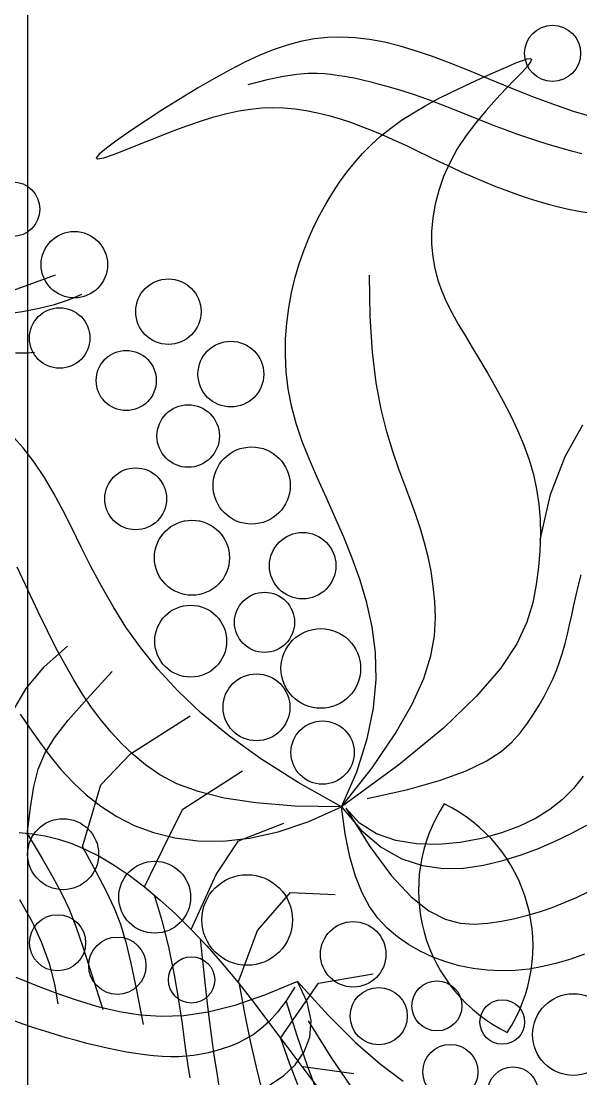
# Model space of a CAD drawing. Header units: millimetres. Extents: x -1030105 to 906887, y -616134 to 1220667.
# Drawn here: x -101600 to -100705, y 537005 to 538696 of the extents above; entities that cross this region are included whole.
import ezdxf
from ezdxf.enums import TextEntityAlignment as Align

# ---------------------------------------------------------------- set-up
doc = ezdxf.new("R2010")
doc.units = ezdxf.units.MM
doc.header["$MEASUREMENT"] = 0
doc.linetypes.add('CENTER', pattern=[2, 1.25, -0.25, 0.25, -0.25])
doc.linetypes.add('DASH', pattern=[0.35, 0.25, -0.1])
doc.layers.add('A-Furniture', color=143, linetype='Continuous')
doc.layers.add('A-Tree', color=98, linetype='Continuous')
doc.styles.add('Arial_Bold', font='arialbd.ttf')

# ---------------------------------------------------------------- blocks, each defined once
blk = doc.blocks.new('FUR')
at = {"layer": 'A-Furniture', "color": 8, "linetype": 'DASH', "ltscale": 50}
blk.add_open_spline([(-56447.03599999993, -6097.049467972713), (-55194.80878073322, -4879.432741814177), (-50278.88373038909, -2284.573604768259), (-42421.47772418463, -5454.796933513135), (-32732.45049999998, -11254.02927138517), (-23301.95049999998, -9202.029271385167), (-18023.95049999998, -504.5292713851668), (-16595.45049999998, 8921.470728614833), (-19600.32320915881, 15918.27845925349), (-21321.18391267408, 18705.60147339047), (-21789.72381129679, 19344.96383619693)], degree=3, knots=[32574.7262056019, 32574.7262056019, 32574.7262056019, 32574.7262056019, 37697.74124470179, 48060.13185932349, 55585.25195803288, 69452.98974218499, 76151.42226405158, 84447.8370469563, 94470.7732435007, 98031.73488863441, 98031.73488863441, 98031.73488863441, 98031.73488863441], dxfattribs=at)
blk = doc.blocks.new('12PPLT11')
at = {"color": 0, "linetype": 'ByBlock'}
for centre, start, end in [((-0.1878847489446116, 0.4071567053046294), 146.8150689989245, 244.0193430010408), ((-0.2453901656112905, 0.3912984553046215), 326.8150689989245, 64.01934300104078)]:
    blk.add_arc(centre, 0.04510308333333333, start, end, dxfattribs=at)
blk = doc.blocks.new('CAY8')
at = {"color": 0, "linetype": 'ByBlock'}
for p, q in [((-39.14426508454744, 271.9860592955974), (-46.71711464213695, 271.2537488633479)), ((-29.80001569015985, 272.5928805798048), (-39.14426508454744, 271.9860592955974)), ((-19.17897097616333, 273.063682238304), (-29.80001569015985, 272.5928805798048)), ((-7.775735458961208, 273.3879337932322), (-19.17897097616333, 273.063682238304)), ((3.915086343864459, 273.5551047661374), (-7.775735458961208, 273.3879337932322)), ((15.39888991597581, 273.5546646793537), (3.915086343864459, 273.5551047661374)), ((26.27171896149412, 273.3701961963689), (15.39888991597581, 273.5546646793537)), ((36.49221007253254, 272.9617345456809), (26.27171896149412, 273.3701961963689)), ((46.10964806290758, 272.2834280975312), (36.49221007253254, 272.9617345456809)), ((55.17331774532249, 271.2894252227507), (46.10964806290758, 272.2834280975312)), ((-52.02395984573923, 270.4064797614428), (-54.57019617895094, 269.4547824678757)), ((-54.57019617895094, 269.4547824678757), (-54.02760572200168, 268.4074141167748)), ((-54.02760572200168, 268.4074141167748), (-50.73351694807025, 267.2660384696883)), ((-46.71711464213695, 271.2537488633479), (-52.02395984573923, 270.4064797614428)), ((-50.73351694807025, 267.2660384696883), (-45.19164492716482, 266.0305459429892)), ((-45.19164492716482, 266.0305459429892), (-37.90570473053776, 264.7008269544258)), ((63.73250393392118, 269.9338742911223), (55.17331774532249, 271.2894252227507)), ((71.83649144186529, 268.1709236730185), (63.73250393392118, 269.9338742911223)), ((79.53456508290583, 265.9547217387462), (71.83649144186529, 268.1709236730185)), ((86.87600967007347, 263.239416858547), (79.53456508290583, 265.9547217387462)), ((-37.90570473053776, 264.7008269544258), (-29.37941142806631, 263.2767719212225)), ((-29.37941142806631, 263.2767719212225), (-20.11648009087185, 261.7582712602107)), ((-20.11648009087185, 261.7582712602107), (-10.62062578915902, 260.1452153895316)), ((-10.62062578915902, 260.1452153895316), (-1.3955635933944, 258.4374947255583)), ((51.87581483966096, 257.0350434051888), (41.09169775364899, 260.3470473348807)), ((93.91256145839179, 259.9812415372817), (86.87600967007347, 263.239416858547)), ((100.7057624676472, 256.1447648201884), (93.91256145839179, 259.9812415372817)), ((-1.3955635933944, 258.4374947255583), (7.151859706931646, 256.6293504591904)), ((7.151859706931646, 256.6293504591904), (15.00227044485837, 254.6924268735402)), ((15.00227044485837, 254.6924268735402), (22.23316323518702, 252.5927190258535)), ((60.76757117804118, 253.8590605373265), (51.87581483966096, 257.0350434051888)), ((67.98210746725272, 250.8498125095521), (60.76757117804118, 253.8590605373265)), ((107.3196061582439, 251.6966398855529), (100.7057624676472, 256.1447648201884)), ((22.23316323518702, 252.5927190258535), (28.92203269271886, 250.296221972787)), ((28.92203269271886, 250.296221972787), (35.14637343153481, 247.7689307707351)), ((35.14637343153481, 247.7689307707351), (40.98368006637065, 244.9768404768129)), ((73.73456440693735, 248.0380130994035), (67.98210746725272, 250.8498125095521)), ((78.24008269647493, 245.4543760838951), (73.73456440693735, 248.0380130994035)), ((113.8180859910444, 246.6035199139533), (107.3196061582439, 251.6966398855529)), ((40.98368006637065, 244.9768404768129), (46.5114472117657, 241.8859461474149)), ((46.5114472117657, 241.8859461474149), (51.8071694825212, 238.4622428392631)), ((81.71380303413207, 243.1296152410887), (78.24008269647493, 245.4543760838951)), ((84.370866119747, 241.0944443479329), (81.71380303413207, 243.1296152410887)), ((120.2651954275661, 240.8320580839372), (113.8180859910444, 246.6035199139533)), ((51.8071694825212, 238.4622428392631), (56.93608432047222, 234.6826035354261)), ((86.42641265250313, 239.3795771824898), (84.370866119747, 241.0944443479329)), ((88.07655731270097, 237.9941546029386), (86.42641265250313, 239.3795771824898)), ((89.44131070799085, 236.8610257908094), (88.07655731270097, 237.9941546029386)), ((90.62165742740217, 235.88146700775), (89.44131070799085, 236.8610257908094)), ((91.71858205957142, 234.9567545167829), (90.62165742740217, 235.88146700775)), ((126.7249279275584, 234.3489075749694), (120.2651954275661, 240.8320580839372)), ((-143.8901946426759, 231.3560781446595), (-126.7922340978093, 227.8305277189302)), ((56.93608432047222, 234.6826035354261), (61.91440047853575, 230.5674129213457)), ((61.91440047853575, 230.5674129213457), (66.74606953771035, 226.1479336097927)), ((92.83306919365896, 233.9881645798832), (91.71858205957142, 234.9567545167829)), ((94.0661034186287, 232.8769734594189), (92.83306919365896, 233.9881645798832)), ((95.51866932357552, 231.524457416841), (94.0661034186287, 232.8769734594189)), ((97.29175149713592, 229.8318927157616), (95.51866932357552, 231.524457416841)), ((99.46145426289331, 227.72103165927), (97.29175149713592, 229.8318927157616)), ((133.2612769529314, 227.1207215663835), (126.7249279275584, 234.3489075749694)), ((-126.7922340978093, 227.8305277189302), (-108.9242381845379, 224.421703213864)), ((66.74606953771035, 226.1479336097927), (71.43504307892908, 221.4554282129484)), ((102.0043608789147, 225.1955307200205), (99.46145426289331, 227.72103165927)), ((104.8721743383448, 222.2795224121746), (102.0043608789147, 225.1955307200205)), ((139.9382359642859, 219.114153238037), (133.2612769529314, 227.1207215663835)), ((-145.7458545903773, 220.5009664513509), (-135.9436475026141, 216.259338625061)), ((71.43504307892908, 221.4554282129484), (75.98527268188082, 216.5211593420117)), ((108.0165976345252, 218.9971392504176), (104.8721743383448, 222.2795224121746)), ((111.3893337596837, 215.3725137485835), (108.0165976345252, 218.9971392504176)), ((146.8087120779546, 210.3333159757767), (139.9382359642859, 219.114153238037)), ((-135.9436475026141, 216.259338625061), (-126.8212701596331, 212.9011468912449)), ((-126.8212701596331, 212.9011468912449), (-118.2087657349894, 210.3316097692532)), ((75.98527268188082, 216.5211593420117), (80.40070992828441, 211.3763896103428)), ((80.40070992828441, 211.3763896103428), (84.68530639835262, 206.0523816292061)), ((114.9420857072928, 211.4297784208993), (111.3893337596837, 215.3725137485835)), ((118.6265564699734, 207.1930657815265), (114.9420857072928, 211.4297784208993)), ((-118.2087657349894, 210.3316097692532), (-109.936177400994, 208.4559457785017)), ((-109.936177400994, 208.4559457785017), (-101.8335483302853, 207.1793734387993)), ((84.68530639835262, 206.0523816292061), (88.84301367321495, 200.5803980106521)), ((122.394449040281, 202.6865083452158), (118.6265564699734, 207.1930657815265)), ((153.8812670359493, 200.9321639935315), (146.8087120779546, 210.3333159757767)), ((88.84301367321495, 200.5803980106521), (92.8811677725771, 194.9906044101681)), ((126.2058818130699, 197.9375294108195), (122.394449040281, 202.6865083452158)), ((161.1533762352283, 191.1021117118089), (153.8812670359493, 200.9321639935315)), ((-151.4422850958636, 198.1210015104534), (-145.4539688762798, 194.5486322947272)), ((-145.4539688762798, 194.5486322947272), (-141.9699577989722, 192.7366680390496)), ((70.06537378661778, 190.9300861875254), (76.74225976324124, 193.0038326065423)), ((76.74225976324124, 193.0038326065423), (83.59433209469898, 194.7274387717353)), ((83.59433209469898, 194.7274387717353), (90.66538726828185, 196.0883997266083)), ((90.66538726828185, 196.0883997266083), (97.99922177128065, 197.0742105147965)), ((92.8811677725771, 194.9906044101681), (96.82064247771814, 189.3087786546985)), ((97.99922177128065, 197.0742105147965), (105.6396320906588, 197.6723661802625)), ((105.6396320906588, 197.6723661802625), (113.6001742562166, 197.8828667590224)), ((113.6001742562166, 197.8828667590224), (121.7734424629471, 197.7557322617886)), ((121.7734424629471, 197.7557322617886), (130.0217904492038, 197.3534876913272)), ((130.0546347882646, 192.9867154185067), (126.2058818130699, 197.9375294108195)), ((130.0217904492038, 197.3534876913272), (138.2075719525546, 196.7386580511247)), ((138.2075719525546, 196.7386580511247), (146.193140710895, 195.9737683440781)), ((146.193140710895, 195.9737683440781), (153.8408504617928, 195.1213435736081)), ((153.8408504617928, 195.1213435736081), (161.0130549436017, 194.2439087430048)), ((161.0130549436017, 194.2439087430048), (167.5721078933657, 193.4039888552961)), ((167.5721078933657, 193.4039888552961), (173.3834913730698, 192.6474355832634)), ((57.06197494936532, 185.7821924145919), (63.51987767786522, 188.5187044715731)), ((63.51987767786522, 188.5187044715731), (70.06537378661778, 190.9300861875254)), ((96.82064247771814, 189.3087786546985), (100.6856960089517, 183.5596016142972)), ((133.9429033673023, 187.8779435929409), (130.0546347882646, 192.9867154185067)), ((137.8728829518823, 182.6550911593094), (133.9429033673023, 187.8779435929409)), ((168.6225150728151, 181.0345735510509), (161.1533762352283, 191.1021117118089)), ((173.3834913730698, 192.6474355832634), (178.3252007419742, 191.9534072779807)), ((178.3252007419742, 191.9534072779807), (182.2783596820536, 191.2843889587693)), ((183.0552268439442, 187.0014228683376), (178.6484609031413, 185.6936077879818)), ((182.2783596820536, 191.2843889587693), (185.1240918758067, 190.6028656467188)), ((185.8279648078915, 188.1081159517871), (183.0552268439442, 187.0014228683376)), ((185.1240918758067, 190.6028656467188), (186.7435210063868, 189.8713223612158)), ((187.0177707562925, 189.0522441228259), (185.8279648078915, 188.1081159517871)), ((186.7435210063868, 189.8713223612158), (187.0177707562925, 189.0522441228259)), ((44.24419140643477, 179.3785866987109), (50.64786911415467, 182.7330549730123)), ((50.64786911415467, 182.7330549730123), (57.06197494936532, 185.7821924145919)), ((100.6856960089517, 183.5596016142972), (104.5005865860676, 177.7677541588218)), ((141.8467689437693, 177.3620353426686), (137.8728829518823, 182.6550911593094)), ((165.8807273076109, 182.3026675283127), (158.0953712942155, 180.1320071383034)), ((172.8276924507754, 184.1419452095815), (165.8807273076109, 182.3026675283127)), ((176.2861589464537, 170.920963932027), (168.6225150728151, 181.0345735510509)), ((178.6484609031413, 185.6936077879818), (172.8276924507754, 184.1419452095815)), ((31.51191658297648, 171.6942589806658), (37.85928394853727, 175.7052405252198)), ((37.85928394853727, 175.7052405252198), (44.24419140643477, 179.3785866987109)), ((104.5005865860676, 177.7677541588218), (108.2895724297723, 171.9579171582609)), ((149.7594302318776, 177.5861964342712), (141.1607099419507, 174.6214678108681)), ((145.8667567438115, 172.0426533678128), (141.8467689437693, 177.3620353426686)), ((158.0953712942155, 180.1320071383034), (149.7594302318776, 177.5861964342712)), ((25.22085915357638, 167.326884593569), (31.51191658297648, 171.6942589806658)), ((108.2895724297723, 171.9579171582609), (112.0769117603795, 166.1547714825374)), ((132.5870162451993, 171.1940536630736), (124.3261549623876, 167.2601863848849)), ((141.1607099419507, 174.6214678108681), (132.5870162451993, 171.1940536630736)), ((149.935041753839, 166.7408224597984), (145.8667567438115, 172.0426533678128)), ((184.1417832534953, 160.9526972753101), (176.2861589464537, 170.920963932027)), ((19.00488150370256, 162.5843598923839), (25.22085915357638, 167.326884593569)), ((112.0769117603795, 166.1547714825374), (115.8868627980719, 160.3829980017053)), ((124.3261549623876, 167.2601863848849), (116.6200498271082, 162.7948559098168)), ((154.0538193760094, 161.5004198434199), (149.935041753839, 166.7408224597984)), ((-175.8260926766943, 149.5531012693918), (-177.6530339756191, 159.5320983542715)), ((6.873244915144824, 151.8988296624175), (12.88275347626222, 157.4479274056957)), ((12.88275347626222, 157.4479274056957), (19.00488150370256, 162.5843598923839)), ((109.5270962238737, 157.8480823284062), (103.0598074487807, 152.4886432690055)), ((116.6200498271082, 162.7948559098168), (109.5270962238737, 157.8480823284062)), ((115.8868627980719, 160.3829980017053), (119.743683763556, 154.6672775856223)), ((158.2230896602869, 156.3591067930993), (154.0538193760094, 161.5004198434199)), ((192.1868633913564, 151.3211880016697), (184.1417832534953, 160.9526972753101)), ((0.9951256633230514, 145.9183091902178), (6.873244915144824, 151.8988296624175)), ((103.0598074487807, 152.4886432690055), (97.23069679884247, 146.7853163603595)), ((119.743683763556, 154.6672775856223), (123.6662726553059, 149.0314684172063)), ((162.43407125454, 151.3296807809184), (158.2230896602869, 156.3591067930993)), ((166.675787455426, 146.4187233275388), (162.43407125454, 151.3296807809184)), ((200.4188747569297, 142.2178505315478), (192.1868633913564, 151.3211880016697)), ((-174.6498427994793, 139.3240038772656), (-175.8260926766943, 149.5531012693918)), ((-4.725534987095671, 139.4886505917038), (0.9951256633230514, 145.9183091902178)), ((97.23069679884247, 146.7853163603595), (92.05227756982822, 140.8068792310823)), ((123.6662726553059, 149.0314684172063), (127.6520865840448, 143.496137931028)), ((170.9372615599295, 141.6328159542118), (166.675787455426, 146.4187233275388)), ((-174.1242843440396, 128.8448061773688), (-174.6498427994793, 139.3240038772656)), ((-10.23346995126303, 132.5963067634748), (-4.725534987095671, 139.4886505917038)), ((92.05227756982822, 140.8068792310823), (87.5370630591442, 134.6221095103774)), ((127.6520865840448, 143.496137931028), (131.6932224399006, 138.0810308751115)), ((175.207516864577, 136.9785401819918), (170.9372615599295, 141.6328159542118)), ((87.5370630591442, 134.6221095103774), (83.69756656295249, 128.2997848269242)), ((131.6932224399006, 138.0810308751115), (135.7817771116916, 132.8058919964988)), ((135.7817771116916, 132.8058919964988), (139.9098474883667, 127.6904660427554)), ((179.47557666596, 132.4624775323919), (175.207516864577, 136.9785401819918)), ((-174.2202196176931, 118.1071715018279), (-174.1242843440396, 128.8448061773688)), ((-15.46611269539244, 125.2287726747109), (-10.23346995126303, 132.5963067634748)), ((32.39462338229532, 111.137192581702), (44.24105694181526, 131.5125427911207)), ((83.69756656295249, 128.2997848269242), (80.54630137787353, 121.9086828090094)), ((139.9098474883667, 127.6904660427554), (144.0695304605124, 122.75449776184)), ((183.7304642615218, 128.0912095261392), (179.47557666596, 132.4624775323919)), ((-20.36089668622117, 117.37354329564), (-15.46611269539244, 125.2287726747109)), ((80.54630137787353, 121.9086828090094), (78.07909640492471, 115.4967393815768)), ((144.0695304605124, 122.75449776184), (148.2529229165539, 118.0177319008599)), ((-174.7916601609595, 107.0694165086552), (-174.2202196176931, 118.1071715018279)), ((-24.85525538956972, 109.0181135962284), (-20.36089668622117, 117.37354329564)), ((78.07909640492471, 115.4967393815768), (76.22504296388979, 109.0285236498476)), ((148.2529229165539, 118.0177319008599), (152.4521217457677, 113.4999132077737)), ((-28.88662227276473, 100.1499785463766), (-24.85525538956972, 109.0181135962284)), ((23.04771867995623, 93.05963769571281), (32.39462338229532, 111.137192581702)), ((76.22504296388979, 109.0285236498476), (74.8965479783601, 102.4477630155689)), ((152.4521217457677, 113.4999132077737), (156.6691576230605, 109.2089944302152)), ((156.6691576230605, 109.2089944302152), (160.9457963609475, 105.1057603189711)), ((-175.6634198214142, 95.68152118805483), (-174.7916601609595, 107.0694165086552)), ((160.9457963609475, 105.1057603189711), (165.3337375577048, 101.1392036245034)), ((-32.39243080110282, 90.7566331159851), (-28.88662227276473, 100.1499785463766)), ((74.8965479783601, 102.4477630155689), (74.00601837297472, 95.69818488016062)), ((165.3337375577048, 101.1392036245034), (169.8846808105609, 97.25831709773229)), ((-215.4343260186997, 78.34123669729343), (-213.8665142366135, 93.09714804663417)), ((-176.6603124478115, 83.89346552996903), (-175.6634198214142, 95.68152118805483)), ((-35.31011444184514, 80.82557227449615), (-32.39243080110282, 90.7566331159851)), ((15.84684251179897, 77.02665173343303), (23.04771867995623, 93.05963769571281)), ((74.00601837297472, 95.69818488016062), (73.46586107119401, 88.7235166445189)), ((73.46586107119401, 88.7235166445189), (73.18848299700221, 81.46748571012904)), ((-177.607151887858, 71.65522952460196), (-176.6603124478115, 83.89346552996903)), ((-37.61673210890694, 70.35419078934683), (-35.31011444184514, 80.82557227449615)), ((73.18848299700221, 81.46748571012904), (73.08629107543129, 73.87381947867289)), ((-216.7737701386413, 65.08592641990435), (-215.4343260186997, 78.34123669729343)), ((10.43849455423515, 62.78500829560107), (15.84684251179897, 77.02665173343303)), ((73.08629107543129, 73.87381947867289), (73.07169222909033, 65.8862453512429)), ((-178.3287519901114, 58.91679316209229), (-177.607151887858, 71.65522952460196)), ((-39.44784450642146, 59.37948261582824), (-37.61673210890694, 70.35419078934683)), ((-217.8692049755318, 53.03109704423878), (-216.7737701386413, 65.08592641990435)), ((6.469174483807365, 50.08148098282436), (10.43849455423515, 62.78500829560107)), ((73.07169222909033, 65.8862453512429), (73.06126448225587, 57.47454284448941)), ((-178.6499266019509, 45.62813643244772), (-178.3287519901114, 58.91679316209229)), ((-40.97863778628926, 47.94834150630959), (-39.44784450642146, 59.37948261582824)), ((73.06126448225587, 57.47454284448941), (72.98827025199171, 48.7126999365737)), ((-218.7049889084647, 41.87662839961013), (-217.8692049755318, 53.03109704423878)), ((3.585381976992721, 38.66284339643062), (6.469174483807365, 50.08148098282436)), ((72.98827025199171, 48.7126999365737), (72.79014305670171, 39.700756720953)), ((-178.3954895716724, 31.73923932541402), (-178.6499266019509, 45.62813643244772)), ((-42.38429810060734, 36.10766121309462), (-40.97863778628926, 47.94834150630959)), ((-245.3445772471296, 31.13239708212677), (-230.1314838701201, 36.54404216280273)), ((-230.1314838701201, 36.54404216280273), (-212.6195316337307, 39.72340049386003)), ((-219.262351992902, 31.35835221382331), (-218.7049889084647, 41.87662839961013)), ((1.433616710399292, 28.27586913650339), (3.585381976992721, 38.66284339643062)), ((72.79014305670171, 39.700756720953), (72.40431641217037, 30.53875329187031)), ((-258.7884816666174, 23.88567893571053), (-245.3445772471296, 31.13239708212677)), ((-219.5100109874238, 21.35590780177336), (-219.262351992902, 31.35835221382331)), ((-177.3738487462742, 17.17530455949782), (-178.3954895716724, 31.73923932541402)), ((-43.84001160094886, 23.90433548861802), (-42.38429810060734, 36.10766121309462)), ((72.40431641217037, 30.53875329187031), (71.76822383719445, 21.32672974199704)), ((-0.3396216399542027, 18.6673318035846), (1.433616710399292, 28.27586913650339)), ((-255.7996138025755, 20.43574940382859), (-255.2771836710945, 10.93090065293109)), ((-219.4135543265857, 11.78488637560258), (-219.5100109874238, 21.35590780177336)), ((-45.52096443980372, 11.38525808564191), (-43.84001160094886, 23.90433548861802)), ((-2.04247274730551, 9.610578142042868), (-0.3396216399542027, 18.6673318035846)), ((71.76822383719445, 21.32672974199704), (70.81929884742749, 12.16472616511783)), ((-218.540621287566, 8.223623357271208), (-198.2815037892924, 14.17610812814564)), ((-175.3277879671059, 1.762425763861756), (-177.3738487462742, 17.17530455949782)), ((70.81929884742749, 12.16472616511783), (69.49497496088043, 3.15278265482084)), ((-255.2771836710945, 10.93090065293109), (-254.5764390634267, 1.236392831344347)), ((-234.1100728094443, 3.301959792350317), (-218.540621287566, 8.223623357271208)), ((-218.9385704446158, 2.560879148762979), (-219.4135543265857, 11.78488637560258)), ((-47.60234276828669, -1.402677243857397), (-45.52096443980372, 11.38525808564191)), ((-3.801633689645314, 0.9852474664457986), (-2.04247274730551, 9.610578142042868)), ((-254.5764390634267, 1.236392831344347), (-253.5753753379813, -8.601922394829671)), ((-246.0385728756937, -1.228321807318935), (-234.1100728094443, 3.301959792350317)), ((-218.0506477756117, -6.400522666996039), (-218.9385704446158, 2.560879148762979)), ((-171.983685073892, -14.69808070363615), (-175.3277879671059, 1.762425763861756)), ((-5.698440894089799, -7.302447764419412), (-3.801633689645314, 0.9852474664457986)), ((69.49497496088043, 3.15278265482084), (67.73268569458196, -5.609060695109292)), ((-263.1675767300021, -11.67249607593658), (-255.3748360087175, -6.006660683027803)), ((-255.3748360087175, -6.006660683027803), (-246.0385728756937, -1.228321807318935)), ((-50.25933273895316, -14.41257674757617), (-47.60234276828669, -1.402677243857397)), ((67.73268569458196, -5.609060695109292), (65.47768538871787, -14.04785797071054)), ((86.2669334361799, -14.57987027222225), (104.2764667831962, -4.351770759551073)), ((-270.4655095609032, -18.86526722655071), (-263.1675767300021, -11.67249607593658)), ((-253.5753753379813, -8.601922394829671), (-252.1238329366879, -18.52777253656495)), ((-216.7153747546527, -15.18372785907377), (-218.0506477756117, -6.400522666996039)), ((-7.814230788344503, -15.34629509209299), (-5.698440894089799, -7.302447764419412)), ((-214.8983398159016, -23.87314521454209), (-216.7153747546527, -15.18372785907377)), ((-167.0679179077324, -32.4048984863166), (-171.983685073892, -14.69808070363615)), ((-53.69242549105365, -27.5952297251406), (-50.25933273895316, -14.41257674757617)), ((-10.23033980031141, -23.24008205863902), (-7.814230788344503, -15.34629509209299)), ((65.47768538871787, -14.04785797071054), (62.70651167538199, -22.19903997796609)), ((67.95950910887223, -28.91526446492753), (86.2669334361799, -14.57987027222225)), ((-278.3173490232348, -28.22441337635792), (-270.4655095609032, -18.86526722655071)), ((-252.1238329366879, -18.52777253656495), (-250.0716522999701, -28.48488510660354)), ((-212.5651313935214, -32.55318352112772), (-214.8983398159016, -23.87314521454209)), ((-13.02810435743413, -31.07759620546676), (-10.23033980031141, -23.24008205863902)), ((62.70651167538199, -22.19903997796609), (59.40352301061102, -30.1251317005208)), ((-287.7718096391382, -40.38937376553622), (-278.3173490232348, -28.22441337635792)), ((-250.0716522999701, -28.48488510660354), (-247.2686738692992, -38.41698761605039)), ((-58.20333211238722, -40.89215768651593), (-53.69242549105365, -27.5952297251406)), ((49.52561354426325, -48.01749238990124), (67.95950910887223, -28.91526446492753)), ((59.40352301061102, -30.1251317005208), (55.55307784945944, -37.88865812385302)), ((-237.252441472423, -37.75412259300901), (-213.6005997328011, -31.57947882445842)), ((-213.6005997328011, -31.57947882445842), (-173.1899774817412, -30.53166079689072)), ((-209.5935018534346, -41.32365011534966), (-212.5651313935214, -32.55318352112772)), ((-160.3068643075658, -51.55671122560125), (-167.0679179077324, -32.4048984863166)), ((-16.2888608874182, -38.95262507431289), (-13.02810435743413, -31.07759620546676)), ((-291.1487575445844, -37.12656461178085), (-285.1697422100824, -41.49135358938474)), ((-287.5928688424592, -40.95342361145413), (-287.6096405305416, -56.37831966110934)), ((-285.1697422100824, -41.49135358938474), (-279.4406580150662, -46.37402242733333)), ((-264.5413497055179, -62.64760758749435), (-237.252441472423, -37.75412259300901)), ((-247.2686738692992, -38.41698761605039), (-243.5647380858845, -48.26780757758206)), ((-205.5098592834311, -50.34594652719352), (-209.5935018534346, -41.32365011534966)), ((-64.11906867810285, -54.24256519418668), (-58.20333211238722, -40.89215768651593)), ((-20.09394581816559, -46.95895620665215), (-16.2888608874182, -38.95262507431289)), ((55.55307784945944, -37.88865812385302), (51.13953464711267, -45.55214423272082)), ((-279.4406580150662, -46.37402242733333), (-273.956562163743, -51.84574382937535)), ((-24.61517398382239, -55.1760762924805), (-20.09394581816559, -46.95895620665215)), ((51.13953464711267, -45.55214423272082), (46.14725185934549, -53.17811501188226)), ((-273.956562163743, -51.84574382937535), (-268.7125118585518, -57.97769050043826)), ((-243.5647380858845, -48.26780757758206), (-238.8096853906736, -57.9810725023035)), ((-199.7527757026019, -59.79687283628846), (-205.5098592834311, -50.34594652719352)), ((-151.4269021144264, -72.35220256513821), (-160.3068643075658, -51.55671122560125)), ((-71.76665126348053, -67.58565681103028), (-64.11906867810285, -54.24256519418668)), ((46.14725185934549, -53.17811501188226), (40.56058794114688, -60.8290954460299)), ((-287.6096405305416, -56.37831966110934), (-287.8050130866304, -68.71117584781132)), ((-268.7125118585518, -57.97769050043826), (-263.7035643038307, -64.84103514394337)), ((-238.8096853906736, -57.9810725023035), (-232.8533562255961, -67.50050990249838)), ((-191.7608231304966, -69.85322912154334), (-199.7527757026019, -59.79687283628846)), ((-30.38627384658867, -63.62626861443823), (-24.61517398382239, -55.1760762924805)), ((-264.5413497055179, -62.64760758749435), (-265.1926563798097, -78.60419191916844)), ((-263.7035643038307, -64.84103514394337), (-258.9247767028046, -72.5069504650146)), ((-38.03145227543246, -72.3175156026391), (-30.38627384658867, -63.62626861443823)), ((40.56058794114688, -60.8290954460299), (34.36390134868452, -68.56761051998728)), ((-310.8197552654074, -69.85799359863267), (-311.1816412520402, -83.99572450898086)), ((-287.8050130866304, -68.71117584781132), (-288.3540432541613, -79.20728940537629)), ((-232.8533562255961, -67.50050990249838), (-225.5500405242328, -76.74981493804626)), ((-180.9725735857483, -80.69181546265281), (-191.7608231304966, -69.85322912154334)), ((-140.1544091681699, -94.99005614634916), (-151.4269021144264, -72.35220256513821)), ((-81.47309594412764, -80.86063709867994), (-71.76665126348053, -67.58565681103028)), ((-48.17491613840502, -81.25779968811366), (-38.03145227543246, -72.3175156026391)), ((34.36390134868452, -68.56761051998728), (27.37129981347425, -76.41426916234741)), ((-258.9247767028046, -72.5069504650146), (-254.3753889633426, -81.02674108667816)), ((-225.5500405242328, -76.74981493804626), (-216.7718261923346, -85.57255336294293)), ((-219.4306533198014, -83.31366716577577), (-204.3801526526058, -73.8925466661949)), ((-204.3801526526058, -73.8925466661949), (-163.9695223724684, -72.84475335018033)), ((27.37129981347425, -76.41426916234741), (18.71588817516931, -84.22201607822171)), ((54.87944458081074, -81.32584496646996), (59.19027523892328, -77.10436359778942)), ((-311.1816412520402, -83.99572450898086), (-312.6506903398313, -97.36634093175053)), ((-288.3540432541613, -79.20728940537629), (-289.4317877766352, -89.12195756893016)), ((-265.1926563798097, -78.60419191916844), (-265.9365189945438, -91.28615378930954)), ((-254.3753889633426, -81.02674108667816), (-250.0713718131356, -90.37223930887376)), ((-246.0328786842565, -100.4954093503602), (-219.4306533198014, -83.31366716577577)), ((-166.8265990879063, -92.48943193852574), (-180.9725735857483, -80.69181546265281)), ((-93.5654187947348, -94.00671061994763), (-81.47309594412764, -80.86063709867994)), ((-61.44087230453988, -90.45510330104116), (-48.17491613840502, -81.25779968811366)), ((18.71588817516931, -84.22201607822171), (7.360520549949797, -91.80187991478851)), ((50.73128682826973, -85.56608369602873), (54.87944458081074, -81.32584496646996)), ((-289.4317877766352, -89.12195756893016), (-291.2133033980117, -99.71047757307497)), ((-250.0713718131356, -90.37223930887376), (-246.0328786842565, -100.4954093503602)), ((-216.7718261923346, -85.57255336294293), (-206.39525062953, -93.792258579173)), ((-78.45352764241215, -99.91740887238666), (-61.44087230453988, -90.45510330104116)), ((42.77283068633733, -93.97778337880118), (46.70826214310546, -89.79381732149159)), ((46.70826214310546, -89.79381732149159), (50.73128682826973, -85.56608369602873)), ((-265.9365189945438, -91.28615378930954), (-267.0389154947825, -101.9195129388154)), ((-206.39525062953, -93.792258579173), (-194.2968512342686, -101.2324639894414)), ((-148.761471656062, -105.4228786287913), (-166.8265990879063, -92.48943193852574)), ((-126.2157633089791, -119.6689556124893), (-140.1544091681699, -94.99005614634916)), ((-108.3706358914333, -106.9630819369249), (-93.5654187947348, -94.00671061994763)), ((7.360520549949797, -91.80187991478851), (-7.731948945676777, -98.96488932151806)), ((38.88745261852637, -98.0867194024595), (42.77283068633733, -93.97778337880118)), ((-312.6506903398313, -97.36634093175053), (-315.1408984895806, -109.8839578155366)), ((-291.2133033980117, -99.71047757307497), (-293.8736468613333, -112.2281466526092)), ((-267.0389154947825, -101.9195129388154), (-268.7658238252607, -111.7302891085837)), ((-246.0328786842565, -100.4954093503602), (-242.280063008975, -111.348215430944)), ((-194.2968512342686, -101.2324639894414), (-180.3531654058515, -107.7167029957982)), ((-99.83708902085891, -109.6526988328533), (-78.45352764241215, -99.91740887238666)), ((-7.731948945676777, -98.96488932151806), (-27.59866619572676, -105.5220729464399)), ((31.11669729522873, -105.9544514910212), (35.0145881010194, -102.0893629281472)), ((35.0145881010194, -102.0893629281472), (38.88745261852637, -98.0867194024595)), ((-327.7138410535463, -117.079036067973), (-335.3774849271849, -106.9654264489491)), ((-243.6745909486253, -107.3153658026331), (-247.5446055466291, -122.6801114864993)), ((-207.4126888435258, -115.6559883555874), (-186.4576312992267, -105.8266664941239)), ((-186.4576312992267, -105.8266664941239), (-159.2548744099458, -110.5806768529856)), ((-180.3531654058515, -107.7167029957982), (-164.4407305427285, -113.0685090001625)), ((-126.2157633089791, -119.6689556124893), (-148.761471656062, -105.4228786287913)), ((-126.2157633089791, -119.6689556124893), (-108.3706358914333, -106.9630819369249)), ((-27.59866619572676, -105.5220729464399), (-53.27677708362717, -111.2844594373873)), ((27.15624036132249, -109.6507226264348), (31.11669729522873, -105.9544514910212)), ((-315.1408984895806, -109.8839578155366), (-318.5662616630052, -121.4626901101783)), ((-293.8736468613333, -112.2281466526092), (-297.5878749101012, -127.9302620429862)), ((-268.7658238252607, -111.7302891085837), (-271.3832219311716, -121.9445020395124)), ((-242.280063008975, -111.348215430944), (-238.8330782194953, -122.8826217688602)), ((-164.4407305427285, -113.0685090001625), (-146.436084044135, -117.1114154049119)), ((-126.2157633089791, -119.6689556124893), (-99.83708902085891, -109.6526988328533)), ((-53.27677708362717, -111.2844594373873), (-85.80342749365627, -116.063077443634)), ((18.90581075030241, -116.4784560274475), (23.09672021046026, -113.1552505281197)), ((23.09672021046026, -113.1552505281197), (27.15624036132249, -109.6507226264348)), ((-319.8582167465047, -127.0473027246899), (-327.7138410535463, -117.079036067973)), ((-235.7120777486107, -135.0505925831949), (-207.4126888435258, -115.6559883555874)), ((-146.436084044135, -117.1114154049119), (-126.2157633089791, -119.6689556124893)), ((-132.3221282928407, -133.8478067912929), (-126.2157633089791, -119.6689556124893)), ((-85.80342749365627, -116.063077443634), (-126.2157633089791, -119.6689556124893)), ((-126.2157633089791, -119.6689556124893), (-123.5716842821112, -136.7901303816379)), ((10.00469052950393, -122.6559297782278), (14.55222863753625, -119.639096614299)), ((14.55222863753625, -119.639096614299), (18.90581075030241, -116.4784560274475)), ((-345.7769103397131, -131.6408932069007), (-349.9461806239906, -126.4995801565801)), ((-318.5662616630052, -121.4626901101783), (-322.8407758212979, -132.0166527652527)), ((-271.3832219311716, -121.9445020395124), (-275.1570877580361, -133.7881714715822)), ((-247.5446055466291, -122.6801114864993), (-252.2149869664991, -137.7408383109123)), ((-238.8330782194953, -122.8826217688602), (-235.7120777486107, -135.0505925831949)), ((-124.4986323813264, -121.5627481487663), (-124.0480692650726, -147.4323731259919)), ((-122.143962637294, -132.9109314135549), (-124.4986323813264, -121.5627481487663)), ((-111.3394649889506, -123.1302956508207), (-88.73607109008844, -130.7201808769369)), ((0.2026129564201256, -128.3332037980854), (5.231913083744075, -125.5477130095078)), ((5.231913083744075, -125.5477130095078), (10.00469052950393, -122.6559297782278)), ((-341.56592874546, -136.6703192190816), (-345.7769103397131, -131.6408932069007)), ((-311.8131366086436, -136.6788119983303), (-319.8582167465047, -127.0473027246899)), ((-297.5878749101012, -127.9302620429862), (-302.5310442882746, -148.0721209780877)), ((-88.73607109008844, -130.7201808769369), (-70.00444685295042, -135.8206221196942)), ((-10.75068871302756, -133.6603380060678), (-5.114493194994793, -131.0311596337106)), ((-5.114493194994793, -131.0311596337106), (0.2026129564201256, -128.3332037980854)), ((-337.324212544574, -141.5812766724612), (-341.56592874546, -136.6703192190816)), ((-303.5811252430703, -145.7821494684522), (-311.8131366086436, -136.6788119983303)), ((-275.1570877580361, -133.7881714715822), (-280.3533992500652, -148.4873171470663)), ((-252.2149869664991, -137.7408383109123), (-257.3865239359639, -152.2362275724499)), ((-235.7120777486107, -135.0505925831949), (-232.9372150275431, -147.8040920929689)), ((-136.8197139233507, -146.4193677285712), (-132.3221282928407, -133.8478067912929)), ((-123.5716842821112, -136.7901303816379), (-118.7713691767767, -151.0503880537199)), ((-117.0292064463338, -143.0791576858664), (-122.143962637294, -132.9109314135549)), ((-70.00444685295042, -135.8206221196942), (-54.6415355702029, -138.7801085232622)), ((-32.00962503828305, -139.6701733905556), (-23.73451237424706, -138.2977301426199)), ((-23.73451237424706, -138.2977301426199), (-16.81588583500525, -136.1782886329584)), ((-16.81588583500525, -136.1782886329584), (-10.75068871302756, -133.6603380060678)), ((-333.0627384400705, -146.3671840457882), (-337.324212544574, -141.5812766724612)), ((-234.1200833925595, -142.3675308527872), (-240.9268516245338, -156.8162308156952)), ((-109.645193016584, -152.0716407617711), (-117.0292064463338, -143.0791576858664)), ((-54.6415355702029, -138.7801085232622), (-42.14428053444681, -139.9471292321377)), ((-42.14428053444681, -139.9471292321377), (-32.00962503828305, -139.6701733905556)), ((-328.792483135423, -151.0214598180082), (-333.0627384400705, -146.3671840457882)), ((-295.1020493469314, -154.1955726575379), (-303.5811252430703, -145.7821494684522)), ((-280.3533992500652, -148.4873171470663), (-287.2381343533034, -167.2679588055526)), ((-232.9372150275431, -147.8040920929689), (-230.5286434890204, -161.0950845177267)), ((-203.61935451914, -155.2015702709741), (-176.3158545222159, -146.3301253463196)), ((-176.3158545222159, -146.3301253463196), (-155.0848272874118, -160.5759409746152)), ((-139.8382394504351, -157.5882413409472), (-136.8197139233507, -146.4193677285712)), ((-124.0480692650726, -147.4323731259919), (-122.0512094679852, -168.0141455146495)), ((-324.52442333404, -155.5375224676081), (-328.792483135423, -151.0214598180082)), ((-320.2695357384782, -159.9087904738608), (-324.52442333404, -155.5375224676081)), ((-286.0651439985068, -161.8760268619935), (-295.1020493469314, -154.1955726575379)), ((-257.3865239359639, -152.2362275724499), (-262.7600051830141, -165.9049605672972)), ((-228.4856478605197, -174.8884643182446), (-203.61935451914, -155.2015702709741)), ((-118.7713691767767, -151.0503880537199), (-112.1478783127222, -162.7512452882056)), ((-100.4827515572961, -159.8925944391722), (-109.645193016584, -152.0716407617711)), ((-316.0387970529973, -164.1286823152532), (-320.2695357384782, -159.9087904738608)), ((-276.0969863695918, -168.8101293219352), (-286.0651439985068, -161.8760268619935)), ((-240.9268516245338, -156.8162308156952), (-246.2529636663658, -168.185787042994)), ((-230.5286434890204, -161.0950845177267), (-228.4856478605197, -174.8884643182446)), ((-141.5074241226448, -167.5590305428832), (-139.8382394504351, -157.5882413409472)), ((-112.1478783127222, -162.7512452882056), (-104.0342720073368, -172.1942187448276)), ((-90.03271127719745, -166.5462325148601), (-100.4827515572961, -159.8925944391722)), ((-311.8413545123749, -168.1895195205852), (-316.0387970529973, -164.1286823152532)), ((-307.6790374834145, -172.0792358134913), (-311.8413545123749, -168.1895195205852)), ((-264.8241536325058, -174.9844972768242), (-276.0969863695918, -168.8101293219352)), ((-262.7600051830141, -165.9049605672972), (-268.0362194364261, -178.4857185928831)), ((-246.2529636663658, -168.185787042994), (-250.541457218822, -177.4775714135958)), ((-141.9569871898402, -176.5363382510022), (-141.5074241226448, -167.5590305428832)), ((-122.0512094679852, -168.0141455146495), (-118.7110763784203, -184.0063071229215)), ((-78.78590138508116, -172.036768786018), (-90.03271127719745, -166.5462325148601)), ((-303.5518458641582, -175.7846679675258), (-307.6790374834145, -172.0792358134913)), ((-228.4856478605197, -174.8884643182446), (-226.7240380502171, -189.2008469280827)), ((-104.0342720073368, -172.1942187448276), (-94.76361057984286, -179.6808250826634)), ((-67.23315109000214, -176.3684170502875), (-78.78590138508116, -172.036768786018)), ((-299.4597795531063, -179.2926527568325), (-303.5518458641582, -175.7846679675258)), ((-295.4028384487592, -182.5900269544418), (-299.4597795531063, -179.2926527568325)), ((-268.0362194364261, -178.4857185928831), (-272.9159554235357, -189.7171829449344)), ((-251.8732229605503, -180.3857479663184), (-264.8241536325058, -174.9844972768242)), ((-250.541457218822, -177.4775714135958), (-254.2353699818177, -185.6929558049724)), ((-236.870771525455, -185.0004986306649), (-251.8732229605503, -180.3857479663184)), ((-228.3603681347868, -175.9063125161392), (-234.4779066879473, -191.7014092789013)), ((-141.3166479014235, -184.724767379832), (-141.9569871898402, -176.5363382510022)), ((-94.76361057984286, -179.6808250826634), (-84.66895434874277, -185.512580961773)), ((-55.86528960042597, -179.5453911048517), (-67.23315109000214, -176.3684170502875)), ((-45.08143490609473, -181.5784970227814), (-55.86528960042597, -179.5453911048517)), ((-7.514434115311815, -179.0816657288869), (-16.18979783083159, -181.2127268810782)), ((0.7824021252617968, -176.0189814538298), (-7.514434115311815, -179.0816657288869)), ((-291.3810224499448, -185.6636273343665), (-295.4028384487592, -182.5900269544418)), ((-287.394331454967, -188.5002906702921), (-291.3810224499448, -185.6636273343665)), ((-254.2353699818177, -185.6929558049724), (-257.7777396555302, -193.8333120968873)), ((-219.4433764999976, -188.8153665091286), (-236.870771525455, -185.0004986306649)), ((-139.7161255064693, -192.3289208458646), (-141.3166479014235, -184.724767379832)), ((-118.7110763784203, -184.0063071229215), (-114.2306933840791, -196.1070997585975)), ((-84.66895434874277, -185.512580961773), (-74.08336363227681, -189.9910030413648)), ((-34.91386011838586, -182.504909986199), (-45.08143490609473, -181.5784970227814)), ((-25.30312712956038, -182.3683974531141), (-34.91386011838586, -182.504909986199)), ((-16.18979783083159, -181.2127268810782), (-25.30312712956038, -182.3683974531141)), ((-283.4427653620642, -191.086853735249), (-287.394331454967, -188.5002906702921)), ((-279.5222993489715, -193.4147238610803), (-283.4427653620642, -191.086853735249)), ((-272.9159554235357, -189.7171829449344), (-277.1000018722025, -199.3380349213385)), ((-234.4779066879473, -191.7014092789013), (-239.9327093522861, -207.0160432222092)), ((-226.7240380502171, -189.2008469280827), (-225.1387552607757, -204.0617780223602)), ((-199.2176150567593, -191.8169688411053), (-219.4433764999976, -188.8153665091286)), ((-200.504399045325, -204.7659084500465), (-199.2176150567593, -191.8169688411053)), ((-199.2176150567593, -191.8169688411053), (-194.1961334226198, -217.2615394130898)), ((-137.2851392544453, -199.5534015637586), (-139.7161255064693, -192.3289208458646)), ((-74.08336363227681, -189.9910030413648), (-63.33989874920917, -193.4176079806475)), ((-275.6128097093806, -195.493590611999), (-279.5222993489715, -193.4147238610803)), ((-271.6901480157594, -197.3377141097208), (-275.6128097093806, -195.493590611999)), ((-267.7301658409688, -198.9613544766817), (-271.6901480157594, -197.3377141097208)), ((-263.7087147566908, -200.378771834532), (-267.7301658409688, -198.9613544766817)), ((-257.7777396555302, -193.8333120968873), (-261.6116039405297, -202.9000121671397)), ((-224.1156563792229, -214.494735434977), (-189.4156462638184, -198.9160893353019)), ((-210.5337819385659, -197.9450489716673), (-218.0779870779061, -200.9168172089394)), ((-215.3889408844825, -218.2692741773335), (-210.5337819385659, -197.9450489716673)), ((-202.1399880923836, -193.8949977045686), (-210.5337819385659, -197.9450489716673)), ((-189.4156462638184, -198.9160893353019), (-159.9935492997884, -210.5004650757674)), ((-114.2306933840791, -196.1070997585975), (-108.8130838729248, -205.0147652299911)), ((-63.33989874920917, -193.4176079806475), (-52.71558858613389, -196.0592909230163)), ((-52.71558858613389, -196.0592909230163), (-42.26333630129193, -198.0444609446185)), ((-42.26333630129193, -198.0444609446185), (-31.98001362186733, -199.4669056055263)), ((-277.1000018722025, -199.3380349213385), (-280.2891475113993, -207.086955817429)), ((-261.6116039405297, -202.9000121671397), (-266.1800005369278, -213.8944278947729)), ((-259.6016463364413, -201.6042263056424), (-263.7087147566908, -200.378771834532)), ((-255.3848121523606, -202.6519780117942), (-259.6016463364413, -201.6042263056424)), ((-251.0340637768513, -203.5362870752924), (-255.3848121523606, -202.6519780117942)), ((-246.5128126137406, -204.2469154906412), (-251.0340637768513, -203.5362870752924)), ((-241.7347093910485, -204.6756327408784), (-246.5128126137406, -204.2469154906412)), ((-236.6009646671719, -204.6897101820268), (-241.7347093910485, -204.6756327408784)), ((-231.0127890011627, -204.1564191700436), (-236.6009646671719, -204.6897101820268)), ((-224.8713929519417, -202.943031060362), (-231.0127890011627, -204.1564191700436)), ((-225.1387552607757, -204.0617780223602), (-223.6247406962993, -219.5008032767855)), ((-218.0779870779061, -200.9168172089394), (-224.8713929519417, -202.943031060362)), ((-204.1061428474477, -214.9762504981245), (-200.504399045325, -204.7659084500465)), ((-134.1401307176766, -206.5608963199102), (-137.2851392544453, -199.5534015637586)), ((-108.8130838729248, -205.0147652299911), (-102.6612712326587, -211.4275453448263)), ((-31.98001362186733, -199.4669056055263), (-21.86249227425833, -200.4204124664666)), ((-21.86249227425833, -200.4204124664666), (-11.90764398447027, -200.9987690869875)), ((-239.9327093522861, -207.0160432222092), (-244.6851701489049, -221.4426696870414)), ((-130.3444307595255, -213.346427380724), (-134.1401307176766, -206.5608963199102)), ((-266.1800005369278, -213.8944278947729), (-271.9259671447053, -227.8179311579133)), ((-224.1156563792229, -214.494735434977), (-227.2367296924476, -229.0321490858314)), ((-209.6349342196318, -222.7106002306809), (-204.1061428474477, -214.9762504981245)), ((-205.6244228986016, -214.2259450815236), (-205.2558020372508, -238.6841814036798)), ((-125.9480925660155, -219.8631008837528), (-130.3444307595255, -213.346427380724)), ((-102.6612712326587, -211.4275453448263), (-95.97827885091647, -216.0436819114166)), ((-95.97827885091647, -216.0436819114166), (-88.96713011579232, -219.5614167379445)), ((-244.6851701489049, -221.4426696870414), (-248.6956830996915, -234.5737440144421)), ((-223.6247406962993, -219.5008032767855), (-222.0769355593857, -235.5474683667398)), ((-219.2578447701726, -236.0230878496059), (-215.3889408844825, -218.2692741773335)), ((-216.7028609166136, -228.2315628934502), (-209.6349342196318, -222.7106002306809)), ((-194.1961334226198, -217.2615394130898), (-188.777354622418, -238.7107584078312)), ((-121.0011693238903, -226.0640229656983), (-125.9480925660155, -219.8631008837528)), ((-88.96713011579232, -219.5614167379445), (-81.80170366987113, -222.5657442393986)), ((-81.80170366987113, -222.5657442393986), (-74.53929917553432, -225.18866926179)), ((-227.2367296924476, -229.0321490858314), (-229.6148153085942, -242.0772265526739)), ((-224.9220106950288, -231.8017437322324), (-216.7028609166136, -228.2315628934502)), ((-115.5537142186495, -231.9022997641132), (-121.0011693238903, -226.0640229656983)), ((-74.53929917553432, -225.18866926179), (-67.20807155004695, -227.4489492583944)), ((-67.20807155004695, -227.4489492583944), (-59.83617571080504, -229.3653416820289)), ((-243.2623305175275, -234.1401809188083), (-233.9044713099411, -233.6837479922378)), ((-233.9044713099411, -233.6837479922378), (-224.9220106950288, -231.8017437322324)), ((-221.4599802317371, -235.0030355372201), (-198.897340171372, -253.3470730055324)), ((-109.6557804374952, -237.3310374153716), (-115.5537142186495, -231.9022997641132)), ((-59.83617571080504, -229.3653416820289), (-52.45176657494267, -230.9566039857073)), ((-52.45176657494267, -230.9566039857073), (-45.08299905965941, -232.2414936224432)), ((-45.08299905965941, -232.2414936224432), (-37.75802808280969, -233.2387680457086)), ((-37.75802808280969, -233.2387680457086), (-30.50500856074177, -233.9671847082554)), ((-222.1955817139515, -251.5129530662362), (-219.2578447701726, -236.0230878496059)), ((-222.0769355593857, -235.5474683667398), (-220.3902810532218, -252.2313189676697)), ((-205.2558020372508, -238.6841814036798), (-204.1770515958979, -259.5315958244446)), ((-188.777354622418, -238.7107584078312), (-183.0144601664633, -256.6710789009794)), ((-103.3574211663199, -242.3033420568954), (-109.6557804374952, -237.3310374153716)), ((-96.70868959114705, -246.7723198262374), (-103.3574211663199, -242.3033420568954)), ((-89.75338225807172, -250.7041029385055), (-96.70868959114705, -246.7723198262374)), ((-82.51026915557122, -254.1169279278674), (-89.75338225807172, -250.7041029385055)), ((-183.0144601664633, -256.6710789009794), (-176.9606315655237, -271.6489539665472)), ((-74.99186362957516, -257.0420574059808), (-82.51026915557122, -254.1169279278674)), ((-67.21067902791219, -259.5107539848304), (-74.99186362957516, -257.0420574059808)), ((-59.17922869827999, -261.5542802762702), (-67.21067902791219, -259.5107539848304)), ((-50.910025987263, -263.2038988930053), (-59.17922869827999, -261.5542802762702))]:
    blk.add_line(p, q, dxfattribs=at)
for centre, radius in [((-110.6249409691791, 269.1638217898453), 15.59099735597442), ((-96.75127553968741, 223.7891244401562), 18.94813183971715), ((-125.5393248780292, 192.3368960959069), 17.24927962176853), ((199.0700815391338, 185.8189361203713), 16.01319991644086), ((-64.67465038265618, 173.1292075637557), 18.66978943225168), ((-105.5799740842103, 151.945839492686), 17.14734747035369), ((-52.60773085163055, 124.2168672088392), 18.73870680104093), ((-91.70628267160464, 106.5711421433898), 17.82511153813365), ((-135.8498273596615, 91.44624302667398), 17.64572506551252), ((-75.31012080830078, 63.71727074289265), 22.01284316869965), ((-125.7598676070684, 46.07154567744328), 21.3969291632495), ((-150.9847280148952, 5.738481366790438), 20.51842207483037), ((-74.0488855829517, 9.519710860871783), 18.94815065717508), ((-109.3637057433716, -6.865591800798938), 17.14438200037023), ((-95.4900143312243, -45.93825256649689), 22.72236951363427), ((-138.3722978108181, -45.93825256649689), 19.07366132155314), ((-276.0993091565742, -60.56439910699373), 20.24801601463795), ((-119.453639513702, -87.53173928092838), 18.04683458001724), ((-304.9299184608662, -102.1810638796287), 16.01319991644086), ((-244.0652699481489, -108.5836392962283), 20.50649462682387), ((-282.506091014975, -130.992615536712), 16.32382515663548), ((-205.6244228986016, -146.9990163601378), 25.82640334534917), ((-250.4720777899911, -159.8041483349716), 13.19974248093202), ((-163.9801719279694, -195.0182565498308), 18.66980560111515), ((-169.7679635151344, -232.7067968797619), 16.32382515663548), ((-138.3181234955755, -244.9281020562685), 14.26336976286063), ((-111.1820400085398, -272.0462033319909), 12.7195865036326), ((-151.2400618266311, -281.085589283377), 15.71009876382772), ((-80.16936203082696, -299.164323467061), 23.27999257596779), ((-126.688366006003, -309.4950233263644), 14.43790307745188)]:
    blk.add_circle(centre, radius, dxfattribs=at)
blk = doc.blocks.new('CÂY')
at = {"layer": 'A-Tree', "color": 8, "ltscale": 10, "xscale": 2.803183510899544, "yscale": 2.803183510899544, "zscale": 2.803183510899544, "rotation": 31.14823041759436}
blk.add_blockref('CAY8', (-11765.22656511197, 28798.32218177477), dxfattribs=at)
at = {"layer": 'A-Tree', "color": 8, "ltscale": 10, "xscale": 5600, "yscale": 5600, "zscale": 5600}
blk.add_blockref('12PPLT11', (-10466.71090591022, 25914.87566538295), dxfattribs=at)
blk = doc.blocks.new('BỐ TRÍ LAY OUT')
at = {"layer": 'A-Furniture', "color": 3}
for name, p in [('CÂY', (4286.75486311756, 4469.288343299762)), ('FUR', (48783.7433631176, 18654.71482977469))]:
    blk.add_blockref(name, p, dxfattribs=at)
blk = doc.blocks.new('*U1487')
at = {"color": 8, "linetype": 'CENTER', "ltscale": 500}
blk.add_line((-6401.947800033063, 7821.122373916886), (-6401.947800033064, 8224.897619178022), dxfattribs=at)
at = {"style": 'Arial_Bold'}
blk.add_attdef('TRUC', text='', height=2.5, dxfattribs=at).set_placement((-6401.947800032925, 7811.817619178007), align=Align.MIDDLE_CENTER)
blk = doc.blocks.new('TRỤC')
at = {"color": 0, "xscale": 199.9999999999901, "yscale": 199.9999999999901, "zscale": 199.9999999999901}
blk.add_blockref('*U1487', (1280389.560006549, -1575802.327948784), dxfattribs=at)
blk = doc.blocks.new('KIẾN TRÚC')
h = blk.add_hatch(color=9)
h.dxf.hatch_style = 1
edge = h.paths.add_edge_path(flags=16)
edge.add_line((62281.95049999998, 27412.02927138517), (55232.82389649404, 27412.02927138505))
edge.add_arc((32545.50878812408, 30716.66293956665), 22926.72829924391, 284.53695158247865, 351.7125813344091, ccw=False)
edge.add_line((38300.21700792988, 8523.911784915952), (13217.51784992669, 8523.911784910597))
edge.add_arc((23753.10182550838, 24110.84943410289), 18813.58963585476, 227.7677182561868, 235.9442986410003, ccw=False)
edge.add_arc((7788.819823088517, 12733.3910908635), 4187.039666959467, 236.0590124962323, 322.4360737019827, ccw=False)
edge.add_arc((13873.5970987339, 18503.25729619298), 12505.26566685072, 190.8327360748526, 227.6605687844487, ccw=False)
edge.add_arc((25477.52443721271, 20792.18331255531), 24332.69085544715, 180.6832153365221, 190.991126688788, ccw=False)
edge.add_arc((3282.93561756362, 20557.21277457592), 2137.084471138149, 101.08076224722828, 181.479400931386, ccw=False)
edge.add_line((2872.204064266523, 22654.45611475036), (4986.06665855035, 23013.11448664329))
edge.add_arc((28039.69241930227, 24288.4119512235), 23088.87273861522, 153.2014320220877, 183.1663029992741, ccw=False)
edge.add_arc((10232.26976538847, 40544.64471371844), 6483.106001901682, 182.8401094538115, 244.3962742115525, ccw=False)
edge.add_arc((-6425.00274742386, 39970.86676714511), 10185.26120742048, 1.420812516492314, 26.70695635716553)
edge.add_arc((10590.58143904217, 49414.25633883046), 9292.69259551461, 144.7133172211654, 211.5754885360199, ccw=False)
edge.add_arc((-12326.15115191392, 64090.21360378864), 17935.64217367859, 328.7375359512051, 356.1899532233969)
edge.add_arc((16735.32676788772, 62308.59922571364), 11181.04393981935, 84.1243873636841, 176.9761863570094, ccw=False)
edge.add_arc((20708.98128665387, 99752.52490135818), 26473.21942281876, 263.8653720447036, 288.4869561324928)
edge.add_arc((35667.35201082098, 54479.70646712999), 21207.13938727637, 73.35106851793267, 108.03023985438841, ccw=False)
edge.add_arc((44765.46109434243, 84516.17499720305), 10177.42256554817, 252.7258710955127, 285.7130125077479)
edge.add_arc((49658.99676799333, 68415.98596348311), 6655.601145545619, 49.49953772748103, 108.7311152981473, ccw=False)
edge.add_arc((48035.04809900769, 66009.84854850778), 9545.540963997893, -2.328829575281418, 51.46764420018991, ccw=False)
edge.add_line((57572.70516659174, 65621.96975748474), (49483.50000000001, 65623.9117849106))
edge.add_line((49483.50000000001, 65623.9117849106), (62281.95049999965, 65623.9117849191))
edge.add_line((62281.95049999965, 65623.9117849191), (62281.95049999998, 27412.02927138517))
h.paths.add_polyline_path([(0, 77895.5), (64428.50000000001, 77895.5), (64428.50000000001, -0.577250000089407), (-1.792749999687658, 0.577250000089407)])
at = {"color": 3}
blk.add_blockref('TRỤC', (5188.757962470409, 8718.304113260703), dxfattribs=at)

msp = doc.modelspace()

# ---------------------------------------------------------------- block references
at = {"color": 3}
for name, p in [('KIẾN TRÚC', (-106778.5, 495876.5)), ('BỐ TRÍ LAY OUT', (-93480.29286311776, 504642.1131132607))]:
    msp.add_blockref(name, p, dxfattribs=at)

doc.saveas('drawing.dxf')
